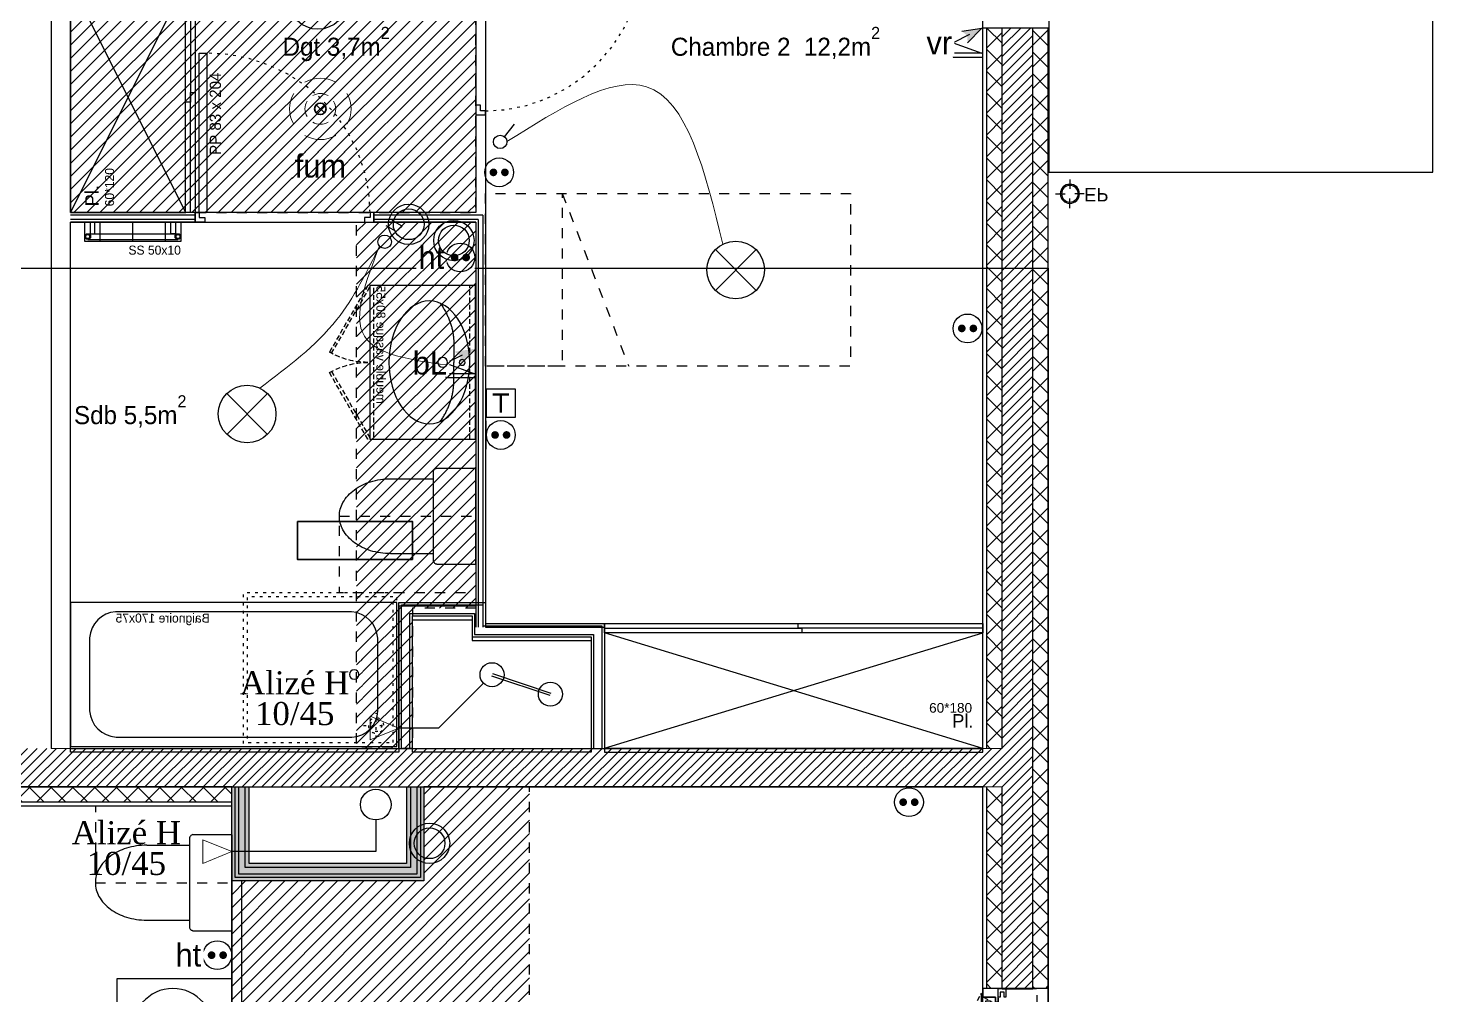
# Model space of a CAD drawing. Header units: centimetres. Extents: x 2811 to 13089, y 820 to 6224.
# Drawn here: x 11437 to 12169, y 3139 to 3642 of the extents above; entities that cross this region are included whole.
import ezdxf

# ---------------------------------------------------------------- set-up
doc = ezdxf.new("R2010")
doc.units = ezdxf.units.CM
for name, pattern in [('Style de ligne -11', [0.347222, 0.20828, -0.138942]), ('Style de ligne -13', [0.147638, 0.098425, -0.049213]), ('Style de ligne -14', [0.147638, 0.098425, -0.049213]), ('Style de ligne -17', [0.347222, 0.20828, -0.138942]), ('Style de ligne -18', [0.164042, 0.054681, -0.109361]), ('Style de ligne -19', [0.166667, 0.055556, -0.111111]), ('VW-01', [0.41656, 0.20828, -0.20828])]:
    doc.linetypes.add(name, pattern=pattern)
for name, color, linetype in [('B Aménagement intérieur', 252, 'Continuous'), ('B BATI-équipement-sanitaires', 252, 'Continuous'), ('B faience', 252, 'Style de ligne -11'), ('B Faux plafonds', 252, 'Continuous'), ('B Faux plafonds_Hatch', 252, 'Continuous'), ('B GÈnÈral_Hatch', 252, 'Continuous'), ('B Général', 252, 'Continuous'), ('C ANNOTATIONS-prestations', 252, 'Continuous'), ('C ANNOTATIONS-texte', 252, 'Continuous'), ('D SURFACES-shab', 252, 'Continuous'), ('F REMPLISSAGE-vert clair', 252, 'Continuous'), ('F REMPLISSAGE-vert foncé', 252, 'Continuous'), ('prlm-GT', 242, 'Continuous'), ('prlm-VMC', 93, 'Continuous')]:
    doc.layers.add(name, color=color, linetype=linetype)
for name, color, linetype, lineweight in [('prlm-CHAUFF-CONV', 1, 'Continuous', 25), ('prlm-CVC-CHAUFF', 40, 'Continuous', 25), ('prlm-ELEC-CFA', 1, 'Continuous', 25), ('prlm-ELEC-CFO', 1, 'Continuous', 25), ('prlm-ELEC-SSI', 6, 'Continuous', 30), ('RESERVATION', 5, 'Continuous', 30)]:
    doc.layers.add(name, color=color, linetype=linetype, lineweight=lineweight)
doc.layers.add('prlm-ZEROPLOT', color=254, linetype='Continuous', plot=False)
doc.styles.add('Arial', font='arial.ttf')
doc.styles.add('Eurostile', font='Eurosti.TTF')
doc.styles.add('Eurostile (bold)', font='Eurostib.TTF')
doc.styles.add('prlm-elec-cfo', font='comic.ttf', dxfattribs={"height": 12})
doc.styles.add('prlm-elec-ssi', font='comic.ttf', dxfattribs={"height": 12})
doc.styles.add('prlm-vmc', font='pala.ttf', dxfattribs={"height": 14})
doc.styles.get("Standard").update_dxf_attribs({"font": 'isocp.shx', "height": 15})
pattern_1 = [(45, (0, 0.2205), (-3.5277778, 3.3072917), [])]
pattern_2 = [(45, (0, 0), (-5.656854, 5.656854), []), (135, (0, 0), (5.656854, 5.656854), [])]
pattern_3 = [(45, (0, 0), (2.4253472, -2.6458333), [])]

# ---------------------------------------------------------------- blocks, each defined once
blk = doc.blocks.new('double vasque')
at = {"layer": 'B Général', "flags": 128}
blk.add_lwpolyline([(-50, 30), (70, 30), (70, -30), (-50, -30)], close=True, dxfattribs=at)
at = {"layer": 'B Général'}
for centre, major_axis, ratio in [((-20, 0.9), (25, 0), 0.9), ((40, 0.9), (25, 0), 0.9), ((-20, -7.52), (2.5, 0), 1), ((40, -7.52), (2.5, 0), 1)]:
    blk.add_ellipse(centre, major_axis=major_axis, ratio=ratio, dxfattribs=at)
at = {"layer": 'C ANNOTATIONS-prestations', "insert": (60, -30), "char_height": 4.706, "width": 104, "attachment_point": 9, "line_spacing_factor": 0.894142, "style": 'Eurostile'}
blk.add_mtext('meuble double vasque 120x60', dxfattribs=at)
blk = doc.blocks.new('200_wc-2')
at = {"layer": 'B Général', "linetype": 'Continuous'}
for p, q in [((-25, -20.1), (-25, 0)), ((-24.9, 0.1), (24.9, 0.1)), ((25, -20.1), (25, 0)), ((-19.5, -44.2), (-19.5, -21.9)), ((19.5, -44.2), (19.5, -21.9))]:
    blk.add_line(p, q, dxfattribs=at)
at = {"layer": 'B Général', "linetype": 'Continuous', "flags": 128}
blk.add_lwpolyline([(-25, -20.1), (-24.9, -20.6), (-24.75, -20.9), (-24.55, -21.2), (-24.3, -21.45), (-23.9, -21.7), (-23.4, -21.85), (-23.15, -21.9), (23.25, -21.9), (23.55, -21.85), (23.9, -21.7), (24.2, -21.5), (24.45, -21.3), (24.65, -21.05), (24.8, -20.75), (24.9, -20.5), (24.95, -20.3), (25, -20.1)], dxfattribs=at)
for points in [[(-19.5, -44.2), (-19.5, -44.2, 0.036537), (-19.11, -49.53, 0.035337), (-17.94, -54.75), (-17.94, -54.75, 0.041299), (-16.22, -59.09), (-16.22, -59.09), (-16.22, -59.1, 0.041783), (-13.79, -63.08, 0.053503), (-10.77, -66.4), (-10.77, -66.4, 0.054816), (-7.12, -69.02), (-7.12, -69.02, 0.063755), (-3.68, -70.42), (-3.68, -70.42, 0.064897), (0, -70.9)], [(0, -70.9, 0.064897), (3.68, -70.42), (3.68, -70.42, 0.063726), (7.12, -69.02), (7.12, -69.02, 0.054816), (10.77, -66.4), (10.77, -66.4, 0.053503), (13.79, -63.08, 0.041783), (16.22, -59.1), (16.22, -59.09), (16.22, -59.09, 0.041299), (17.94, -54.75), (17.94, -54.75, 0.035337), (19.11, -49.53, 0.036556), (19.5, -44.2)]]:
    blk.add_lwpolyline(points, format="xyb", dxfattribs=at)
at = {"layer": 'B Général', "linetype": 'Continuous'}
for centre, start, end in [((-24.9, 0), 90, 180), ((24.9, 0), 0, 90)]:
    blk.add_arc(centre, 0.1, start, end, dxfattribs=at)
blk = doc.blocks.new('WC-plan')
at = {"layer": 'B Général', "linetype": 'VW-01', "ltscale": 25.4, "flags": 128}
blk.add_lwpolyline([(-32.5, -4), (-32.5, -75), (-72.5, -75), (-72.5, -4)], close=True, dxfattribs=at)
at = {"layer": 'B Général', "xscale": -1, "rotation": 180}
blk.add_blockref('200_wc-2', (-32.6, -74.9), dxfattribs=at)
blk = doc.blocks.new('Groupe-10-1')
at = {"layer": 'B Faux plafonds_Hatch', "linetype": 'Continuous'}
h = blk.add_hatch(dxfattribs=at)
h.set_pattern_fill('F_P__SOFFITE', color=256, style=0, pattern_type=2)
h.set_pattern_definition(pattern_1)
h.paths.add_polyline_path([(11643.44, 2728.49), (11643.44, 3005.58), (11698.44, 3005.58), (11698.44, 3247.39), (11643.45, 3247.39), (11643.45, 3198.39), (11543.45, 3198.39), (11543.45, 2728.49)])
at = {"layer": 'B Faux plafonds', "linetype": 'VW-01', "ltscale": 25.4, "flags": 128}
blk.add_lwpolyline([(11643.44, 2728.49), (11643.44, 3005.58), (11698.44, 3005.58), (11698.44, 3247.39), (11643.45, 3247.39), (11643.45, 3198.39), (11543.45, 3198.39), (11543.45, 2728.49)], close=True, dxfattribs=at)
at = {"layer": 'B Général', "linetype": 'Continuous'}
for p, q in [((11543.45, 3198.39), (11543.45, 2940.53)), ((11543.45, 3198.39), (11543.45, 2940.53)), ((11548.45, 3198.39), (11548.45, 2940.53)), ((11548.45, 3198.39), (11548.45, 2940.53))]:
    blk.add_line(p, q, dxfattribs=at)
at = {"layer": 'D SURFACES-shab', "flags": 128}
for points in [[(11934.45, 2940.53), (11934.45, 3247.39), (11643.45, 3247.39), (11643.45, 3198.39), (11548.45, 3198.39), (11548.45, 2940.53), (11643.44, 2940.53), (11643.44, 3005.58), (11698.44, 3005.58), (11698.44, 2940.53)], [(11543.45, 2940.53), (11543.45, 3237.39), (11301.04, 3237.39), (11301.04, 2971.39), (11449.44, 2971.39), (11449.44, 2940.53)]]:
    blk.add_lwpolyline(points, close=True, dxfattribs=at)
at = {"layer": 'B Général', "xscale": -1, "rotation": 90}
for name, p in [('WC-plan', (11468.45, 3164.89)), ('double vasque', (11513.67, 3097.39))]:
    blk.add_blockref(name, p, dxfattribs=at)
blk = doc.blocks.new('Groupe-19-1')
at = {"layer": 'B Général', "linetype": 'Continuous'}
for p, q in [((11737.45, 3267.49), (11934.45, 3327.49)), ((11934.45, 3267.39), (11737.45, 3327.49))]:
    blk.add_line(p, q, dxfattribs=at)
at = {"layer": 'B Général', "linetype": 'Continuous', "flags": 128}
for points in [[(11737.45, 3327.49), (11737.45, 3332.49), (11934.45, 3332.49), (11934.45, 3327.49)], [(11737.45, 3327.49), (11737.45, 3329.99), (11840.19, 3329.99), (11840.19, 3327.49)], [(11838.19, 3329.99), (11838.19, 3332.49), (11934.45, 3332.49), (11934.45, 3329.99)]]:
    blk.add_lwpolyline(points, close=True, dxfattribs=at)
blk.add_lwpolyline([(11737.45, 3327.49), (11737.45, 3267.49), (11934.45, 3267.49), (11934.45, 3327.49)], dxfattribs=at)
at = {"layer": 'B Général', "insert": (11918.49, 3285.25), "char_height": 7.059, "attachment_point": 1, "line_spacing_factor": 0.894142, "style": 'Eurostile'}
blk.add_mtext('Pl.', dxfattribs=at)
at = {"layer": 'C ANNOTATIONS-prestations', "insert": (11906.43, 3288.47), "char_height": 5.051, "attachment_point": 4, "line_spacing_factor": 0.959385, "style": 'Arial'}
blk.add_mtext('60*180', dxfattribs=at)
blk = doc.blocks.new('Groupe-4-1')
at = {"layer": 'B Général', "linetype": 'Continuous'}
for centre, major_axis, ratio in [((0, -24.07), (32, 0), 0.65625), ((0, -6.97), (1.5, 0), 1), ((0, -17.15), (2.5, 0), 1)]:
    blk.add_ellipse(centre, major_axis=major_axis, ratio=ratio, dxfattribs=at)
for points in [[(-30.82, -18.37), (-20.7, -11.37), (-9.74, -11.32), (-4.71, -11.3), (0, -11.3)], [(30.82, -18.37), (20.7, -11.37), (9.74, -11.32), (4.71, -11.3), (0, -11.3)]]:
    blk.add_open_spline(points, degree=2, knots=[0, 0, 0, 1, 1, 2, 2, 2], dxfattribs=at)
blk.add_open_spline([(-30.45, -17.59), (-30.5, -17.61), (-30.55, -17.64)], degree=2, dxfattribs=at)
blk = doc.blocks.new('meuble vasque 80x60')
at = {"layer": 'B BATI-équipement-sanitaires', "linetype": 'Style de ligne -13', "ltscale": 25.4, "flags": 128}
for points in [[(-40, -3.07), (40, -3.07), (40, -53.07), (-40, -53.07)], [(-40, -56.07), (-5.36, -76.07), (-4.71, -74.94), (-39.35, -54.94)], [(40, -56.07), (5.36, -76.07), (4.71, -74.94), (39.35, -54.94)]]:
    blk.add_lwpolyline(points, close=True, dxfattribs=at)
at = {"layer": 'B BATI-équipement-sanitaires', "linetype": 'Style de ligne -13', "ltscale": 25.4}
for centre, start, end in [((-40, -56.07), 330, 0), ((40, -56.07), 180, 210)]:
    blk.add_arc(centre, 40, start, end, dxfattribs=at)
at = {"layer": 'B Général', "flags": 128}
blk.add_lwpolyline([(-40, 0), (40, 0), (40, -55), (-40, -55)], close=True, dxfattribs=at)
at = {"layer": 'B Général'}
blk.add_blockref('Groupe-4-1', (0, 0), dxfattribs=at)
at = {"layer": 'C ANNOTATIONS-prestations', "insert": (40, -53.07), "char_height": 4.706, "width": 80, "attachment_point": 9, "line_spacing_factor": 0.894142, "style": 'Eurostile'}
blk.add_mtext('meuble vasque 80x55', dxfattribs=at)
blk = doc.blocks.new('PP 80')
at = {"layer": 'B Général', "flags": 128}
blk.add_lwpolyline([(-43, 2.5), (-43, 85.5), (-39, 85.5), (-39, 2.5)], close=True, dxfattribs=at)
at = {"layer": 'B Général', "linetype": 'Style de ligne -18', "ltscale": 25.4, "flags": 128}
blk.add_lwpolyline([(46, 2.5), (45.27, 13.33), (43.1, 23.98), (39.53, 34.26), (34.61, 44), (28.44, 53.03), (21.1, 61.19), (12.74, 68.35), (3.5, 74.38), (-6.47, 79.18), (-17, 82.67), (-27.91, 84.79), (-39, 85.5)], dxfattribs=at)
at = {"layer": 'B Général', "linetype": 'Continuous', "flags": 128}
for points in [[(-45, 2.5), (-43, 2.5), (-43, 0), (-40, 0), (-40, -2.5), (-45, -2.5)], [(48, 2.5), (46, 2.5), (46, 0), (43, 0), (43, -2.5), (48, -2.5), (48, -2.5), (48, -2.5), (48, 1.79), (48, 1.79)]]:
    blk.add_lwpolyline(points, close=True, dxfattribs=at)
at = {"layer": 'C ANNOTATIONS-prestations', "insert": (-37.5, 32.5), "char_height": 5.8825, "attachment_point": 1, "rotation": 90, "line_spacing_factor": 0.894142, "style": 'Eurostile'}
blk.add_mtext('PP 83 x 204', dxfattribs=at)
blk = doc.blocks.new('Lit 90.190')
at = {"layer": 'B Général', "linetype": 'VW-01', "ltscale": 25.4}
blk.add_line((45, 54.99), (-45, 20.35), dxfattribs=at)
at = {"layer": 'B Général', "linetype": 'VW-01', "ltscale": 25.4, "flags": 128}
for points in [[(-45, 95), (45, 95), (45, -95), (-45, -95)], [(-45, 95), (45, 95), (45, 54.99), (-45, 54.99)]]:
    blk.add_lwpolyline(points, close=True, dxfattribs=at)
blk = doc.blocks.new('Groupe-3-1')
at = {"layer": 'B Général', "linetype": 'Style de ligne -19', "ltscale": 25.4}
for p, q in [((-22.61, -29.11), (-35.61, -29.11)), ((-29.11, -35.61), (-29.11, -22.61))]:
    blk.add_line(p, q, dxfattribs=at)
at = {"layer": 'B Général', "linetype": 'Style de ligne -19', "ltscale": 25.4, "flags": 128}
for points in [[(-40, -40), (-40, 40), (40, 40), (40, -40)], [(-38, -38), (-38, 38), (38, 38), (38, -38)]]:
    blk.add_lwpolyline(points, close=True, dxfattribs=at)
at = {"layer": 'B Général', "linetype": 'Style de ligne -19', "ltscale": 25.4}
for radius in [4, 3]:
    blk.add_circle((-29.11, -29.11), radius, dxfattribs=at)
blk = doc.blocks.new('Douche pointillée')
at = {"layer": 'B Général'}
blk.add_blockref('Groupe-3-1', (0, 0), dxfattribs=at)
blk = doc.blocks.new('Baignoire 75_170')
at = {"layer": 'B faience', "lineweight": 18, "flags": 128}
blk.add_lwpolyline([(-85, 38.5), (-85, -37.5), (86, -37.5)], dxfattribs=at)
at = {"layer": 'B Général', "linetype": 'Continuous', "flags": 128}
blk.add_lwpolyline([(-84, -36.5), (-84, 38.5), (86, 38.5), (86, -36.5)], close=True, dxfattribs=at)
blk.add_lwpolyline([(-74, -17.85), (-74, 19.85, -0.379059), (-60.25, 33.6), (62.5, 33.6, -0.377778), (76, 20.1), (76, -17.85, -0.374545), (62.25, -31.6), (-60.5, -31.6, -0.392593), (-74, -18.1)], format="xyb", close=True, dxfattribs=at)
at = {"layer": 'B Général', "linetype": 'Continuous'}
blk.add_circle((-61.7, 1), 2.5, dxfattribs=at)
at = {"layer": 'B Général'}
blk.add_blockref('Douche pointillée', (-44, 3.5), dxfattribs=at)
at = {"layer": 'C ANNOTATIONS-prestations', "insert": (62.5, 26.61), "char_height": 4.706, "width": 80, "attachment_point": 9, "line_spacing_factor": 0.894142, "style": 'Eurostile'}
blk.add_mtext('Baignoire 170x75', dxfattribs=at)
blk = doc.blocks.new('Sèche-serviette')
at = {"layer": 'B GÈnÈral_Hatch', "linetype": 'Continuous'}
h = blk.add_hatch(dxfattribs=at)
h.set_pattern_fill('H_BARDAGE V 150', color=256, style=0, pattern_type=2)
h.set_pattern_definition([(90, (0, 3.493), (17, 0), [])])
h.paths.add_polyline_path([(-25, 8.4925), (25, 8.4925), (25, -1.5075), (-25, -1.5075)])
at = {"layer": 'B Général', "linetype": 'Continuous', "flags": 128}
blk.add_lwpolyline([(-25, 8.4925), (25, 8.4925), (25, -1.5075), (-25, -1.5075)], close=True, dxfattribs=at)
at = {"layer": 'C ANNOTATIONS-prestations', "insert": (25, -8.4925), "char_height": 4.706, "width": 50, "attachment_point": 9, "line_spacing_factor": 0.894142, "style": 'Eurostile'}
blk.add_mtext('SS 50x10', dxfattribs=at)
blk = doc.blocks.new('Placard 60.120')
at = {"layer": 'B Général', "linetype": 'Continuous'}
for p, q in [((60, 29.81), (-60, -30.19)), ((-60, 29.81), (60, -30.19))]:
    blk.add_line(p, q, dxfattribs=at)
at = {"layer": 'B Général', "linetype": 'Continuous', "flags": 128}
blk.add_lwpolyline([(60, -30.19), (60, 29.81), (-60, 29.81), (-60, -30.19)], dxfattribs=at)
for points in [[(60, -30.19), (60, -35.19), (-60, -35.19), (-60, -30.19)], [(2.5, -32.69), (2.5, -35.19), (-60, -35.19), (-60, -32.69)], [(60, -30.19), (60, -32.69), (-2.5, -32.69), (-2.5, -30.19)]]:
    blk.add_lwpolyline(points, close=True, dxfattribs=at)
at = {"layer": 'B Général', "insert": (-56.76, 22.1), "char_height": 7.059, "attachment_point": 1, "line_spacing_factor": 0.894142, "style": 'Eurostile'}
blk.add_mtext('Pl.', dxfattribs=at)
at = {"layer": 'C ANNOTATIONS-prestations', "insert": (-56.76, 9.4), "char_height": 4.706, "attachment_point": 4, "line_spacing_factor": 0.894142, "style": 'Eurostile'}
blk.add_mtext('60*120', dxfattribs=at)
blk = doc.blocks.new('Groupe-21-1')
at = {"layer": 'B Faux plafonds_Hatch', "linetype": 'Continuous'}
h = blk.add_hatch(dxfattribs=at)
h.set_pattern_fill('F_P__SOFFITE', color=256, style=0, pattern_type=2)
h.set_pattern_definition(pattern_1)
h.paths.add_polyline_path([(11459.45, 3671.39), (11459.45, 3546.39), (11670.45, 3546.39), (11670.45, 3757.43), (11544.45, 3757.43), (11544.45, 3671.39)])
h = blk.add_hatch(dxfattribs=at)
h.set_pattern_fill('F_P__SOFFITE', color=256, style=0, pattern_type=2)
h.set_pattern_definition(pattern_1)
h.paths.add_polyline_path([(11670.45, 3541.39), (11670.45, 3340.44), (11637.45, 3340.42), (11637.45, 3267.38), (11608.45, 3267.4), (11608.45, 3541.39)])
at = {"layer": 'B Faux plafonds', "linetype": 'VW-01', "ltscale": 25.4, "flags": 128}
for points in [[(11459.45, 3671.39), (11459.45, 3546.39), (11670.45, 3546.39), (11670.45, 3757.43), (11544.45, 3757.43), (11544.45, 3671.39)], [(11670.45, 3541.39), (11670.45, 3340.44), (11637.45, 3340.42), (11637.45, 3267.38), (11608.45, 3267.4), (11608.45, 3541.39)]]:
    blk.add_lwpolyline(points, close=True, dxfattribs=at)
at = {"layer": 'B Général', "linetype": 'Continuous'}
for p, q in [((11670.45, 3597.3), (11670.45, 3546.39)), ((11670.45, 3597.3), (11670.45, 3546.39)), ((11670.45, 3597.3), (11675.45, 3597.3)), ((11675.45, 3597.3), (11675.45, 3546.39)), ((11675.45, 3597.3), (11675.45, 3546.39)), ((11524.45, 3546.39), (11459.45, 3546.39)), ((11524.45, 3541.39), (11459.45, 3541.39)), ((11524.45, 3546.39), (11524.45, 3541.39)), ((11617.45, 3546.39), (11617.45, 3541.39)), ((11670.45, 3546.39), (11617.45, 3546.39)), ((11670.45, 3541.39), (11617.45, 3541.39)), ((11670.45, 3541.39), (11670.45, 3427.3)), ((11675.45, 3546.39), (11675.45, 3330.49)), ((11670.45, 3422.3), (11670.45, 3330.49)), ((11630.45, 3267.39), (11630.45, 3343.39)), ((11630.45, 3343.39), (11675.5, 3343.39)), ((11675.5, 3343.39), (11675.5, 3332.49)), ((11637.45, 3267.39), (11637.45, 3336.39)), ((11637.45, 3336.39), (11668.5, 3336.39)), ((11668.5, 3336.39), (11668.5, 3325.49)), ((11675.5, 3332.49), (11737.45, 3332.49)), ((11737.45, 3332.49), (11737.45, 3267.39)), ((11668.5, 3325.49), (11730.45, 3325.49)), ((11730.45, 3325.49), (11730.45, 3267.39))]:
    blk.add_line(p, q, dxfattribs=at)
at = {"layer": 'D SURFACES-shab', "flags": 128}
for points in [[(11670.45, 3546.39), (11459.45, 3546.39), (11459.45, 3666.39), (11544.45, 3666.39), (11544.45, 3757.43), (11670.45, 3757.43)], [(11675.45, 3330.5), (11737.45, 3330.49), (11737.45, 3265.38), (11934.45, 3265.39), (11934.45, 3757.43), (11750.45, 3757.43), (11750.45, 3742.43), (11675.45, 3742.43)], [(11670.45, 3341.4), (11630.45, 3341.38), (11630.45, 3265.44), (11459.45, 3265.45), (11459.45, 3541.39), (11670.45, 3541.39)]]:
    blk.add_lwpolyline(points, close=True, dxfattribs=at)
at = {"layer": 'F REMPLISSAGE-vert clair'}
for p, q in [((11524.45, 3545.09), (11459.45, 3545.09)), ((11524.45, 3542.69), (11459.45, 3542.69)), ((11674.15, 3545.09), (11617.45, 3545.09)), ((11671.75, 3542.69), (11617.45, 3542.69)), ((11671.75, 3542.69), (11671.75, 3330.49)), ((11674.15, 3545.09), (11674.15, 3330.49)), ((11631.75, 3267.39), (11631.75, 3342.09)), ((11631.75, 3342.09), (11674.2, 3342.09)), ((11674.2, 3342.09), (11674.2, 3331.19)), ((11636.15, 3267.39), (11636.15, 3337.69)), ((11636.15, 3337.69), (11669.8, 3337.69)), ((11669.8, 3337.69), (11669.8, 3326.79)), ((11674.2, 3331.19), (11736.15, 3331.19)), ((11736.15, 3331.19), (11736.15, 3267.39)), ((11669.8, 3326.79), (11731.75, 3326.79)), ((11731.75, 3326.79), (11731.75, 3267.39))]:
    blk.add_line(p, q, dxfattribs=at)
at = {"layer": 'F REMPLISSAGE-vert foncé', "linetype": 'Continuous'}
for p, q in [((11524.45, 3546.39), (11459.45, 3546.39)), ((11524.45, 3541.39), (11459.45, 3541.39)), ((11670.45, 3546.39), (11617.45, 3546.39)), ((11670.45, 3541.39), (11617.45, 3541.39)), ((11670.45, 3541.39), (11670.45, 3330.49)), ((11675.45, 3546.39), (11675.45, 3330.49)), ((11630.45, 3267.39), (11630.45, 3343.39)), ((11630.45, 3343.39), (11675.5, 3343.39)), ((11675.5, 3343.39), (11675.5, 3332.49)), ((11637.45, 3267.39), (11637.45, 3336.39)), ((11637.45, 3336.39), (11668.5, 3336.39)), ((11668.5, 3336.39), (11668.5, 3325.49)), ((11675.5, 3332.49), (11737.45, 3332.49)), ((11737.45, 3332.49), (11737.45, 3267.39)), ((11668.5, 3325.49), (11730.45, 3325.49)), ((11730.45, 3325.49), (11730.45, 3267.39))]:
    blk.add_line(p, q, dxfattribs=at)
at = {"layer": 'F REMPLISSAGE-vert foncé'}
for p, q in [((11524.45, 3545.09), (11459.45, 3545.09)), ((11524.45, 3542.69), (11459.45, 3542.69)), ((11674.15, 3545.09), (11617.45, 3545.09)), ((11671.75, 3542.69), (11617.45, 3542.69)), ((11671.75, 3542.69), (11671.75, 3330.49)), ((11674.15, 3545.09), (11674.15, 3330.49)), ((11631.75, 3267.39), (11631.75, 3342.09)), ((11631.75, 3342.09), (11674.2, 3342.09)), ((11674.2, 3342.09), (11674.2, 3331.19)), ((11636.15, 3267.39), (11636.15, 3337.69)), ((11636.15, 3337.69), (11669.8, 3337.69)), ((11669.8, 3337.69), (11669.8, 3326.79)), ((11674.2, 3331.19), (11736.15, 3331.19)), ((11736.15, 3331.19), (11736.15, 3267.39)), ((11669.8, 3326.79), (11731.75, 3326.79)), ((11731.75, 3326.79), (11731.75, 3267.39))]:
    blk.add_line(p, q, dxfattribs=at)
at = {"layer": 'B Aménagement intérieur'}
blk.add_blockref('Sèche-serviette', (11491.95, 3532.9), dxfattribs=at)
at = {"layer": 'B Général'}
for name, p, rotation in [('PP 80', (11672.95, 3645.3), 270), ('Placard 60.120', (11489.25, 3606.39), 90), ('Lit 90.190', (11770.45, 3511.39), 90), ('WC-plan', (11595.45, 3420.89), 90)]:
    blk.add_blockref(name, p, dxfattribs=dict(at, rotation=rotation))
for name, p in [('PP 80', (11569.45, 3543.89)), ('Groupe-19-1', (0, 0))]:
    blk.add_blockref(name, p, dxfattribs=at)
at = {"layer": 'B Général', "xscale": -1, "rotation": 270}
blk.add_blockref('meuble vasque 80x60', (11670.35, 3468.39), dxfattribs=at)
at = {"layer": 'B Général', "xscale": -1}
blk.add_blockref('Baignoire 75_170', (11545.45, 3304.89), dxfattribs=at)
at = {"layer": 'C ANNOTATIONS-texte', "insert": (11569.9, 3643.07), "char_height": 9.412, "attachment_point": 1, "line_spacing_factor": 0.894142, "style": 'Eurostile'}
blk.add_mtext('Dgt 3,7m{\\H0.6667x;\\S2^ ;}', dxfattribs=at)
at = {"layer": 'C ANNOTATIONS-texte', "char_height": 9.412, "attachment_point": 1, "line_spacing_factor": 0.894142, "style": 'Eurostile'}
for s, insert, width in [('Chambre 2  12,2m{\\H0.6667x;\\S2^ ;}', (11772, 3643.07), 148.2181), ('Sdb 5,5m{\\H0.6667x;\\S2^ ;}', (11461.31, 3451.28), 91.2749)]:
    blk.add_mtext(s, dxfattribs=dict(at, insert=insert, width=width))
blk = doc.blocks.new('F 100x220 (all. vitrée fixe) + VR')
at = {"layer": 'B Général'}
blk.add_line((45, 9), (-45, 9), dxfattribs=at)
at = {"layer": 'B Général', "linetype": 'Continuous', "lineweight": 35}
for p, q in [((-50, 7), (-50, -9)), ((50, 7), (50, -9))]:
    blk.add_line(p, q, dxfattribs=at)
at = {"layer": 'B Général', "linetype": 'Style de ligne -14', "ltscale": 25.4, "flags": 128}
blk.add_lwpolyline([(-35.69, 65.82), (-36.19, 64.95), (-35.32, 64.45), (-38.57, 58.82), (42.63, 11.94), (45.88, 17.57), (46.75, 17.07), (47.25, 17.93)], close=True, dxfattribs=at)
at = {"layer": 'B Général', "flags": 128}
for points in [[(-43, 10.5), (-43, 9), (-50, 9), (-50, 17), (-45.5, 17), (-45.5, 10.5)], [(-43.5, 15.5), (43.5, 15.5), (43.5, 13), (-43.5, 13)], [(-41, 18), (41, 18), (41, 15.5), (-41, 15.5)], [(43, 10.5), (43, 9), (50, 9), (50, 17), (45.5, 17), (45.5, 10.5)], [(-50, 9), (-50, 5), (-45.5, 5), (-45.5, 6), (-48, 6), (-48, 8), (-45.5, 8), (-45.5, 9)], [(-41, 13), (41, 13), (41, 10.5), (-41, 10.5)], [(50, 9), (50, 5), (45.5, 5), (45.5, 6), (48, 6), (48, 8), (45.5, 8), (45.5, 9)]]:
    blk.add_lwpolyline(points, close=True, dxfattribs=at)
at = {"layer": 'B Général', "linetype": 'Continuous', "flags": 128}
for points in [[(-39, 15.5), (-41.5, 15.5), (-41.5, 13), (-39, 13), (-39, 10.5), (-45.5, 10.5), (-45.5, 17), (-46.5, 17), (-46.5, 18), (-39, 18)], [(39, 15.5), (41.5, 15.5), (41.5, 13), (39, 13), (39, 10.5), (45.5, 10.5), (45.5, 17), (46.5, 17), (46.5, 18), (39, 18)]]:
    blk.add_lwpolyline(points, close=True, dxfattribs=at)
at = {"layer": 'B Général', "linetype": 'Style de ligne -17', "ltscale": 25.4, "flags": 128}
blk.add_lwpolyline([(-50, 9), (50, 9), (50, -11), (-50, -11)], close=True, dxfattribs=at)
at = {"layer": 'B Général', "flags": 128}
blk.add_lwpolyline([(-50, -9), (-50, -17), (50, -17), (50, -9)], dxfattribs=at)
at = {"layer": 'B Général'}
blk.add_circle((47, 17.5), 0.5, dxfattribs=at)
at = {"layer": 'B Général', "linetype": 'Style de ligne -18', "ltscale": 25.4}
blk.add_arc((49, 17.5), 97.5, 150.29382, 179.70618, dxfattribs=at)
at = {"layer": 'B Général', "insert": (-23.11, 7.7), "char_height": 7.059, "attachment_point": 1, "line_spacing_factor": 0.894142, "style": 'Eurostile'}
blk.add_mtext('F.A.V + VR', dxfattribs=at)
at = {"layer": 'C ANNOTATIONS-prestations', "insert": (-41.15, -5.19), "char_height": 9.41, "attachment_point": 1, "rotation": 360, "line_spacing_factor": 0.894142, "style": 'Eurostile (bold)'}
blk.add_mtext('7', dxfattribs=at)
at = {"layer": 'C ANNOTATIONS-prestations', "insert": (0, -6.3), "char_height": 7.059, "width": 100, "attachment_point": 2, "rotation": 360, "line_spacing_factor": 0.894142, "style": 'Eurostile'}
blk.add_mtext('100x220', dxfattribs=at)
blk = doc.blocks.new('EP')
at = {"layer": 'B Général', "linetype": 'Continuous'}
for p, q in [((0, 7.5), (0, 2.5)), ((-7.5, 0), (-2.5, 0)), ((7.5, 0), (2.5, 0)), ((0, -7.5), (0, -2.5))]:
    blk.add_line(p, q, dxfattribs=at)
at = {"layer": 'B Général', "linetype": 'Continuous', "flags": 128}
for points in [[(-5, 0, -1), (5, 0, -1)], [(-4.33, 0, -1), (4.33, 0, -1)]]:
    blk.add_lwpolyline(points, format="xyb", close=True, dxfattribs=at)
at = {"layer": 'C ANNOTATIONS-prestations', "insert": (7.5, 3.99), "char_height": 7.059, "attachment_point": 1, "line_spacing_factor": 0.894142, "style": 'Eurostile'}
blk.add_mtext('EP', dxfattribs=at)
blk = doc.blocks.new('xi.tsl-050-050')
at = {"layer": 'prlm-CHAUFF-CONV', "linetype": 'ByBlock', "lineweight": -2}
h = blk.add_hatch(color=0, dxfattribs=at)
edge = h.paths.add_edge_path()
edge.add_arc((-23.5, 7.5), 1.5, 0, 360)
edge = h.paths.add_edge_path(flags=17)
edge.add_arc((-23.5, 7.5), 1, 0, 360)
edge = h.paths.add_edge_path()
edge.add_arc((23.5, 7.5), 1.5, 0, 360)
edge = h.paths.add_edge_path(flags=17)
edge.add_arc((23.5, 7.5), 1, 0, 360)
at = {"layer": 'prlm-CHAUFF-CONV', "color": 0, "linetype": 'ByBlock', "lineweight": -2, "flags": 128}
for points in [[(23.5, 9), (-23.5, 9)], [(23.5, 6), (-23.5, 6)]]:
    blk.add_lwpolyline(points, dxfattribs=at)
at = {"layer": 'prlm-CHAUFF-CONV', "color": 0, "linetype": 'ByBlock', "lineweight": -2}
for points in [[(-19.73, 0), (-22.27, 0), (-22.27, 6), (-19.73, 6)], [(19.73, 0), (22.27, 0), (22.27, 6), (19.73, 6)]]:
    blk.add_lwpolyline(points, close=True, dxfattribs=at)
for centre, radius in [((-23.5, 7.5), 1.5), ((-23.5, 7.5), 1), ((23.5, 7.5), 1.5), ((23.5, 7.5), 1)]:
    blk.add_circle(centre, radius, dxfattribs=at)
at = {"layer": 'prlm-ZEROPLOT', "linetype": 'ByBlock', "lineweight": -2, "flags": 128}
blk.add_lwpolyline([(-21, 0), (21, 0)], dxfattribs=at)
blk = doc.blocks.new('xi.be')
at = {"layer": 'prlm-VMC', "color": 0, "linetype": 'ByBlock', "lineweight": 5, "flags": 128}
blk.add_lwpolyline([(-6.17, -15), (6.17, -15), (0, 0)], close=True, dxfattribs=at)
at = {"layer": 'prlm-VMC', "color": 0, "linetype": 'ByBlock', "lineweight": 5}
blk.add_solid([(0, -1), (5.17, -14), (-5.17, -14), (0, -1)], dxfattribs=at)
blk = doc.blocks.new('xi.PTCE')
at = {"layer": 'prlm-ELEC-CFO', "color": 0}
for points in [[(-10.61, 10.61), (10.61, -10.61)], [(10.61, 10.61), (-10.61, -10.61)]]:
    blk.add_lwpolyline(points, dxfattribs=at)
at = {"layer": 'prlm-ELEC-CFO', "color": 0, "linetype": 'ByBlock'}
blk.add_circle((0, 0), 15, dxfattribs=at)
blk = doc.blocks.new('xi.SA')
at = {"layer": 'prlm-ELEC-CFO', "color": 0}
blk.add_lwpolyline([(0.2, -1.28), (5.5, 5.28)], dxfattribs=at)
blk.add_circle((-2, -4), 3.5, dxfattribs=at)
blk = doc.blocks.new('xi.PC')
at = {"color": 0, "lineweight": 5}
blk.add_wipeout([(-7.5, -7.5), (7.5, -7.5), (7.5, 7.5), (-7.5, 7.5)], dxfattribs=at).dxf.layer = 'prlm-ELEC-CFO'
at = {"layer": 'prlm-ELEC-CFO', "color": 0, "linetype": 'ByBlock', "lineweight": 5, "const_width": 2}
for points in [[(-4, 0, 1), (-2, 0, 1)], [(2, 0, 1), (4, 0, 1)]]:
    blk.add_lwpolyline(points, format="xyb", close=True, dxfattribs=at)
at = {"layer": 'prlm-ELEC-CFO', "color": 0, "linetype": 'ByBlock', "lineweight": -2}
blk.add_circle((0, 0), 7.5, dxfattribs=at)
blk = doc.blocks.new('xi.TEL')
at = {"layer": 'prlm-ELEC-CFA', "color": 0, "linetype": 'ByBlock', "lineweight": -2, "flags": 128}
blk.add_lwpolyline([(-7.5, 7.5), (7.5, 7.5), (7.5, -7.5), (-7.5, -7.5)], close=True, dxfattribs=at)
at = {"layer": 'prlm-ELEC-CFA', "color": 0, "linetype": 'ByBlock', "insert": (0, 0), "char_height": 10, "width": 11.36, "attachment_point": 5}
blk.add_mtext('{\\fVerdana|b0|i0|c0|p34;T}', dxfattribs=at)
blk = doc.blocks.new('xi.VR')
at = {"layer": 'prlm-ELEC-CFO', "lineweight": 5}
blk.add_hatch(color=0, dxfattribs=at).paths.add_polyline_path([(-3, 6), (-0.1, 3.7), (0, 0), (7.5, 7.5)])
at = {"layer": 'prlm-ELEC-CFO', "color": 0}
for points in [[(-3, 6), (7.5, 7.5), (0, 0)], [(0.95, 4.23), (-7.5, 0), (7.5, -5.5), (-7.5, -5.5), (-7.5, -7.5), (7.5, -7.5)]]:
    blk.add_lwpolyline(points, dxfattribs=at)
blk = doc.blocks.new('xi.BL')
at = {"color": 0, "lineweight": 5}
blk.add_wipeout([(-7.5, -7.5), (7.5, -7.5), (7.5, 7.5), (-7.5, 7.5)], dxfattribs=at).dxf.layer = 'prlm-ELEC-CFO'
at = {"layer": 'prlm-ELEC-CFO', "lineweight": 5}
blk.add_hatch(color=0, dxfattribs=at).paths.add_polyline_path([(-3, 6), (-0.1, 3.7), (0, 0), (7.5, 7.5)])
at = {"layer": 'prlm-ELEC-CFO', "color": 0}
blk.add_lwpolyline([(0.95, 4.23), (-7.5, 0), (7.5, -5.5), (-7.5, -5.5), (-7.5, -7.5), (7.5, -7.5)], dxfattribs=at)
blk = doc.blocks.new('xi.DA')
at = {"layer": 'prlm-ELEC-CFO', "color": 0}
for points in [[(4.05, 1.39), (-1.17, 4.34)], [(0.61, -1.67), (7.04, 4.05), (1.81, 7.01)]]:
    blk.add_lwpolyline(points, dxfattribs=at)
blk.add_circle((-2, -4), 3.5, dxfattribs=at)
blk = doc.blocks.new('xi.PCHT')
at = {"color": 0, "lineweight": 5}
blk.add_wipeout([(-7.5, -7.5), (7.5, -7.5), (7.5, 7.5), (-7.5, 7.5)], dxfattribs=at).dxf.layer = 'prlm-ELEC-CFO'
at = {"layer": 'prlm-ELEC-CFO', "color": 0, "linetype": 'ByBlock', "lineweight": 5, "const_width": 2}
for points in [[(-4, 0, 1), (-2, 0, 1)], [(2, 0, 1), (4, 0, 1)]]:
    blk.add_lwpolyline(points, format="xyb", close=True, dxfattribs=at)
at = {"layer": 'prlm-ELEC-CFO', "color": 0, "linetype": 'ByBlock', "lineweight": -2}
blk.add_circle((0, 0), 7.5, dxfattribs=at)
blk = doc.blocks.new('xi.FUM')
at = {"color": 0}
blk.add_wipeout([(-10.61, -10.61), (-15, 0), (-10.61, 10.61), (0, 15), (10.61, 10.61), (15, 0), (10.61, -10.61), (0, -15)], dxfattribs=at).dxf.layer = 'prlm-ELEC-SSI'
at = {"layer": 'prlm-ELEC-SSI', "color": 0}
for points in [[(-2.12, 2.12), (2.12, -2.12)], [(2.12, 2.12), (-2.12, -2.12)]]:
    blk.add_lwpolyline(points, dxfattribs=at)
blk.add_circle((0, 0), 3, dxfattribs=at)
at = {"layer": 'prlm-ELEC-SSI', "color": 0, "lineweight": 13}
for radius, start, end in [(16, 60, 120), (16, 150, 210), (8, 60, 120), (16, 330, 30), (8, 150, 210), (8, 330, 30), (8, 240, 300), (16, 240, 300)]:
    blk.add_arc((0, 0), radius, start, end, dxfattribs=at)

msp = doc.modelspace()

# ---------------------------------------------------------------- hatches: boundary and pattern name
at = {"layer": 'B GÈnÈral_Hatch', "linetype": 'Continuous'}
h = msp.add_hatch(dxfattribs=at)
h.set_pattern_fill('02_ISOLANT', color=256, style=0, pattern_type=2)
h.set_pattern_definition(pattern_2)
h.paths.add_polyline_path([(11936.445, 3642.434), (11936.445, 3267.389), (11944.445, 3267.389), (11944.445, 3642.434)])
h = msp.add_hatch(dxfattribs=at)
h.set_pattern_fill('50_BETON', color=256, style=0, pattern_type=2)
h.set_pattern_definition(pattern_3)
h.paths.add_polyline_path([(11944.445, 3142.434), (11960.445, 3142.434), (11960.445, 3642.434), (11944.445, 3642.434)])
h = msp.add_hatch(dxfattribs=at)
h.set_pattern_fill('02_ISOLANT', color=256, angle=90, style=0, pattern_type=2)
h.set_pattern_definition([(135, (0, 0), (-5.656854, -5.656854), []), (225, (0, 0), (-5.656854, 5.656854), [])])
h.paths.add_polyline_path([(11960.445, 3142.434), (11968.445, 3142.434), (11968.445, 3642.434), (11960.445, 3642.434)])
h = msp.add_hatch(dxfattribs=at)
h.set_pattern_fill('50_BETON', color=256, style=0, pattern_type=2)
h.set_pattern_definition(pattern_3)
h.paths.add_polyline_path([(11944.445, 3247.389), (11944.445, 3267.389), (10848.392, 3267.389), (10823.392, 3247.389)])
h = msp.add_hatch(dxfattribs=at)
h.set_pattern_fill('02_ISOLANT', color=256, style=0, pattern_type=2)
h.set_pattern_definition(pattern_2)
h.paths.add_polyline_path([(10844.388, 3247.389), (10852.388, 3239.389), (11543.445, 3239.389), (11543.445, 3247.389)])
h = msp.add_hatch(dxfattribs=at)
h.set_pattern_fill('02_ISOLANT', color=256, angle=180, style=0, pattern_type=2)
h.set_pattern_definition([(225, (0, 0), (5.656854, -5.656854), []), (315, (0, 0), (-5.656854, -5.656854), [])])
h.paths.add_polyline_path([(11944.445, 3142.434), (11944.445, 3247.389), (11936.445, 3247.389), (11936.445, 3142.434)])

# ---------------------------------------------------------------- linework, layer by layer
at = {"layer": 'B Général', "linetype": 'Continuous', "lineweight": 18}
for p, q in [((11449.445, 4065.389), (11449.445, 3267.389)), ((11944.445, 3267.389), (11944.445, 3642.434)), ((11960.445, 3142.434), (11960.445, 3642.434)), ((11449.445, 3267.389), (11934.445, 3267.389)), ((11934.445, 3267.389), (11944.445, 3267.389)), ((11301.042, 3247.389), (11934.445, 3247.389)), ((11944.445, 3247.389), (11934.445, 3247.389)), ((11944.445, 3142.434), (11944.445, 3247.389))]:
    msp.add_line(p, q, dxfattribs=at)
at = {"layer": 'B Général', "linetype": 'Continuous'}
for p, q in [((11449.445, 4065.389), (11449.445, 3267.389)), ((11934.445, 3267.389), (11934.445, 3642.434)), ((11968.445, 3642.434), (11934.445, 3642.434)), ((11934.445, 3267.389), (11934.445, 3642.434)), ((11936.445, 3267.389), (11936.445, 3642.434)), ((11936.445, 3267.389), (11936.445, 3642.434)), ((11944.445, 3267.389), (11944.445, 3642.434)), ((11960.445, 3142.434), (11960.445, 3642.434)), ((11968.445, 3142.434), (11968.445, 3642.434)), ((11968.445, 3142.434), (11968.445, 3642.434)), ((11459.445, 3267.389), (11934.445, 3267.389)), ((11543.445, 3247.389), (10854.388, 3247.389)), ((11543.445, 3247.389), (10854.388, 3247.389)), ((11301.042, 3247.389), (11934.445, 3247.389)), ((11543.445, 3198.389), (11543.445, 3247.389)), ((11552.445, 3207.389), (11552.445, 3247.389)), ((11634.445, 3247.389), (11634.445, 3207.389)), ((11643.445, 3247.389), (11643.445, 3198.389)), ((11934.445, 3142.434), (11934.445, 3247.389)), ((11934.445, 3142.434), (11934.445, 3247.389)), ((11936.445, 3142.434), (11936.445, 3247.389)), ((11936.445, 3142.434), (11936.445, 3247.389)), ((11944.445, 3142.434), (11944.445, 3247.389)), ((11543.445, 3239.389), (10852.388, 3239.389)), ((11543.445, 3237.389), (10854.388, 3237.389)), ((11543.445, 3237.389), (10854.388, 3237.389)), ((11634.445, 3207.389), (11552.445, 3207.389)), ((11643.445, 3198.389), (11543.445, 3198.389)), ((11968.445, 3142.434), (11934.445, 3142.434))]:
    msp.add_line(p, q, dxfattribs=at)
at = {"layer": 'B Général', "linetype": 'Continuous', "flags": 128}
msp.add_lwpolyline([(11636.445, 3247.389), (11636.445, 3205.389), (11550.445, 3205.389), (11550.445, 3247.389)], close=True, dxfattribs=at)
at = {"layer": 'F REMPLISSAGE-vert clair'}
for p, q in [((11545.245, 3200.189), (11545.245, 3247.389)), ((11545.245, 3200.189), (11545.245, 3247.389)), ((11547.045, 3201.989), (11547.045, 3247.389)), ((11547.045, 3201.989), (11547.045, 3247.389)), ((11547.045, 3201.989), (11547.045, 3247.389)), ((11547.045, 3201.989), (11547.045, 3247.389)), ((11639.845, 3247.389), (11639.845, 3201.989)), ((11639.845, 3247.389), (11639.845, 3201.989)), ((11639.845, 3247.389), (11639.845, 3201.989)), ((11639.845, 3247.389), (11639.845, 3201.989)), ((11641.645, 3247.389), (11641.645, 3200.189)), ((11641.645, 3247.389), (11641.645, 3200.189)), ((11641.645, 3200.189), (11545.245, 3200.189)), ((11641.645, 3200.189), (11545.245, 3200.189)), ((11639.845, 3201.989), (11547.045, 3201.989)), ((11639.845, 3201.989), (11547.045, 3201.989)), ((11639.845, 3201.989), (11547.045, 3201.989)), ((11639.845, 3201.989), (11547.045, 3201.989))]:
    msp.add_line(p, q, dxfattribs=at)
at = {"layer": 'F REMPLISSAGE-vert clair', "linetype": 'Continuous'}
for p, q in [((11552.445, 3207.389), (11552.445, 3247.389)), ((11634.445, 3247.389), (11634.445, 3207.389)), ((11634.445, 3207.389), (11552.445, 3207.389))]:
    msp.add_line(p, q, dxfattribs=at)
at = {"layer": 'F REMPLISSAGE-vert clair', "color": 7, "linetype": 'Continuous', "lineweight": 13}
for p, q in [((11552.445, 3207.389), (11552.445, 3247.389)), ((11634.445, 3247.389), (11634.445, 3207.389)), ((11634.445, 3207.389), (11552.445, 3207.389))]:
    msp.add_line(p, q, dxfattribs=at)
at = {"layer": 'F REMPLISSAGE-vert clair', "color": 9, "linetype": 'Continuous', "true_color": 0xc0dcc0}
for points in [[(11545.245, 3200.189), (11547.045, 3201.989), (11545.245, 3247.389), (11547.045, 3247.389)], [(11547.045, 3201.989), (11552.445, 3207.389), (11547.045, 3247.389), (11552.445, 3247.389)], [(11639.845, 3247.389), (11634.445, 3247.389), (11639.845, 3201.989), (11634.445, 3207.389)], [(11641.645, 3247.389), (11639.845, 3247.389), (11641.645, 3200.189), (11639.845, 3201.989)], [(11639.845, 3201.989), (11634.445, 3207.389), (11547.045, 3201.989), (11552.445, 3207.389)], [(11641.645, 3200.189), (11639.845, 3201.989), (11545.245, 3200.189), (11547.045, 3201.989)]]:
    msp.add_solid(points, dxfattribs=at)
at = {"layer": 'F REMPLISSAGE-vert foncé', "linetype": 'Continuous'}
for p, q in [((11543.445, 3198.389), (11543.445, 3247.389)), ((11643.445, 3247.389), (11643.445, 3198.389)), ((11643.445, 3198.389), (11543.445, 3198.389))]:
    msp.add_line(p, q, dxfattribs=at)
at = {"layer": 'F REMPLISSAGE-vert foncé', "color": 7, "linetype": 'Continuous', "lineweight": 13}
for p, q in [((11543.445, 3198.389), (11543.445, 3247.389)), ((11643.445, 3247.389), (11643.445, 3198.389)), ((11643.445, 3198.389), (11543.445, 3198.389))]:
    msp.add_line(p, q, dxfattribs=at)
at = {"layer": 'F REMPLISSAGE-vert foncé'}
for p, q in [((11545.245, 3200.189), (11545.245, 3247.389)), ((11545.245, 3200.189), (11545.245, 3247.389)), ((11641.645, 3247.389), (11641.645, 3200.189)), ((11641.645, 3247.389), (11641.645, 3200.189)), ((11641.645, 3200.189), (11545.245, 3200.189)), ((11641.645, 3200.189), (11545.245, 3200.189))]:
    msp.add_line(p, q, dxfattribs=at)
at = {"layer": 'F REMPLISSAGE-vert foncé', "color": 54, "linetype": 'Continuous', "true_color": 0x99aa00}
for points in [[(11543.445, 3198.389), (11545.245, 3200.189), (11543.445, 3247.389), (11545.245, 3247.389)], [(11643.445, 3247.389), (11641.645, 3247.389), (11643.445, 3198.389), (11641.645, 3200.189)], [(11643.445, 3198.389), (11641.645, 3200.189), (11543.445, 3198.389), (11545.245, 3200.189)]]:
    msp.add_solid(points, dxfattribs=at)
at = {"layer": 'prlm-CVC-CHAUFF', "ltscale": 25}
for radius in [10.5, 8]:
    msp.add_circle((11646.4, 3218.001), radius, dxfattribs=at)
at = {"layer": 'prlm-ELEC-CFO', "lineweight": 13}
for points in [[(11686.662, 3583.325), (11759.297, 3611.933), (11799.04, 3529.891)], [(11620.372, 3528.937), (11598.136, 3490.651), (11558.019, 3455.01)]]:
    msp.add_spline(points, degree=3, dxfattribs=at)
at = {"layer": 'prlm-GT'}
for points in [[(11637.445, 3334.389), (11668.5, 3334.389), (11668.5, 3323.495), (11730.445, 3323.495), (11730.445, 3265.389), (11637.445, 3265.435)], [(11552.445, 3247.389), (11634.445, 3247.389), (11634.445, 3207.389), (11552.445, 3207.389)]]:
    msp.add_lwpolyline(points, close=True, dxfattribs=at)
at = {"layer": 'prlm-VMC', "ltscale": 25}
for p, q in [((11678.722, 3305.187), (11709.083, 3295.037)), ((11679.118, 3306.372), (11709.479, 3296.222))]:
    msp.add_line(p, q, dxfattribs=at)
at = {"layer": 'prlm-VMC', "ltscale": 50}
msp.add_lwpolyline([(11674.501, 3301.36), (11651.11, 3277.969), (11630.445, 3277.969)], dxfattribs=at)
at = {"layer": 'prlm-VMC'}
msp.add_lwpolyline([(11618.424, 3230.144), (11618.424, 3213.679), (11543.445, 3213.679)], dxfattribs=at)
for centre, radius in [((11678.92, 3305.779), 6.25), ((11709.281, 3295.63), 6.25), ((11618.424, 3238.144), 8)]:
    msp.add_circle(centre, radius, dxfattribs=at)
at = {"layer": 'prlm-ZEROPLOT'}
for points in [[(12168.657, 4017.434), (11968.657, 4017.434), (11968.657, 3567.434), (12168.657, 3567.434)], [(10820.388, 3517.389), (11968.445, 3517.389), (11968.445, 2312.491), (10820.388, 2312.491)]]:
    msp.add_lwpolyline(points, close=True, dxfattribs=at)
at = {"layer": 'RESERVATION', "lineweight": 30}
msp.add_lwpolyline([(11577.598, 3385.591), (11637.475, 3385.591), (11637.475, 3365.812), (11577.598, 3365.812)], close=True, dxfattribs=at)

# ---------------------------------------------------------------- block references
at = {"layer": 'B Aménagement intérieur'}
for name in ['Groupe-21-1', 'Groupe-10-1']:
    msp.add_blockref(name, (0, 0), dxfattribs=at)
at = {"layer": 'B Général', "xscale": -1, "rotation": 180}
msp.add_blockref('EP', (11979.695, 3556.184), dxfattribs=at)
at = {"layer": 'B Général', "rotation": 90}
msp.add_blockref('F 100x220 (all. vitrée fixe) + VR', (11951.445, 3092.434), dxfattribs=at)
at = {"layer": 'prlm-CHAUFF-CONV', "rotation": 180}
msp.add_blockref('xi.tsl-050-050', (11491.945, 3541.389), dxfattribs=at)
at = {"layer": 'prlm-ELEC-CFO'}
for name, p in [('xi.PTCE', (11588.324, 3656.825)), ('xi.VR', (11926.445, 3634.827)), ('xi.SA', (11685.165, 3587.178)), ('xi.DA', (11625.052, 3535.189)), ('xi.PTCE', (11805.784, 3516.493)), ('xi.PTCE', (11551.444, 3441.528))]:
    msp.add_blockref(name, p, dxfattribs=at)
at = {"layer": 'prlm-VMC', "ltscale": 50, "rotation": 270}
msp.add_blockref('xi.be', (11630.445, 3277.969), dxfattribs=at)
at = {"layer": 'prlm-VMC', "rotation": 270}
msp.add_blockref('xi.be', (11543.445, 3213.679), dxfattribs=at)

# ---------------------------------------------------------------- next in the draw order: block references
at = {"layer": 'prlm-ELEC-CFO'}
for name, p in [('xi.PC', (11682.629, 3567.311)), ('xi.PC', (11926.445, 3486.071)), ('xi.BL', (11662.445, 3467.98)), ('xi.PC', (11683.487, 3430.585)), ('xi.PC', (11895.928, 3239.389)), ('xi.PCHT', (11535.945, 3159.744))]:
    msp.add_blockref(name, p, dxfattribs=at)
at = {"layer": 'prlm-ELEC-SSI'}
msp.add_blockref('xi.FUM', (11589.554, 3600.359), dxfattribs=at)

# ---------------------------------------------------------------- next in the draw order: texts
at = {"layer": 'prlm-ELEC-CFO', "lineweight": 20, "insert": (11911.728, 3634.827), "char_height": 12, "attachment_point": 5, "line_spacing_factor": 0.8, "style": 'prlm-elec-cfo', "bg_fill": 3, "box_fill_scale": 1.1, "bg_fill_color": 256, "bg_fill_transparency": 0}
msp.add_mtext('vr', dxfattribs=at)
at = {"layer": 'prlm-ELEC-SSI', "lineweight": 20, "insert": (11589.554, 3570.551), "char_height": 12, "attachment_point": 5, "line_spacing_factor": 0.8, "style": 'prlm-elec-ssi', "bg_fill": 3, "box_fill_scale": 1.1, "bg_fill_color": 256, "bg_fill_transparency": 0}
msp.add_mtext('fum', dxfattribs=at)
at = {"layer": 'prlm-VMC', "ltscale": 25, "char_height": 12, "width": 58.61474, "attachment_point": 5, "line_spacing_factor": 0.8, "style": 'prlm-vmc', "bg_fill": 2}
for insert in [(11576.201, 3293.452), (11488.598, 3215.43)]:
    msp.add_mtext('Alizé H 10/45', dxfattribs=dict(at, insert=insert))

# ---------------------------------------------------------------- next in the draw order: block references
at = {"layer": 'prlm-ELEC-CFA'}
msp.add_blockref('xi.TEL', (11683.485, 3447.191), dxfattribs=at)

# ---------------------------------------------------------------- next in the draw order: texts
at = {"layer": 'prlm-ELEC-CFO', "lineweight": 20, "char_height": 12, "attachment_point": 5, "line_spacing_factor": 0.8, "style": 'prlm-elec-cfo', "bg_fill": 3, "box_fill_scale": 1.1, "bg_fill_color": 256, "bg_fill_transparency": 0}
for s, insert in [('bL', (11646.563, 3467.98)), ('ht', (11520.869, 3159.744))]:
    msp.add_mtext(s, dxfattribs=dict(at, insert=insert))

# ---------------------------------------------------------------- next in the draw order: linework, layer by layer
at = {"layer": 'prlm-ELEC-CFO', "lineweight": 13}
msp.add_spline([(11620.372, 3528.937), (11612.471, 3482.054), (11655.295, 3467.032)], degree=3, dxfattribs=at)

# ---------------------------------------------------------------- next in the draw order: block references
at = {"layer": 'B Aménagement intérieur', "color": 7}
msp.add_blockref('Groupe-10-1', (0, 0), dxfattribs=at)

# ---------------------------------------------------------------- next in the draw order: block references
at = {"layer": 'prlm-ELEC-CFO'}
msp.add_blockref('xi.PCHT', (11662.445, 3522.997), dxfattribs=at)

# ---------------------------------------------------------------- next in the draw order: texts
at = {"layer": 'prlm-ELEC-CFO', "lineweight": 20, "insert": (11647.369, 3522.997), "char_height": 12, "attachment_point": 5, "line_spacing_factor": 0.8, "style": 'prlm-elec-cfo', "bg_fill": 3, "box_fill_scale": 1.1, "bg_fill_color": 256, "bg_fill_transparency": 0}
msp.add_mtext('ht', dxfattribs=at)

# ---------------------------------------------------------------- next in the draw order: linework, layer by layer
at = {"layer": 'prlm-CVC-CHAUFF', "ltscale": 25}
for centre, radius in [((11635.552, 3540.277), 10.5), ((11635.552, 3540.277), 8), ((11659.048, 3531.837), 10.5), ((11659.048, 3531.837), 8)]:
    msp.add_circle(centre, radius, dxfattribs=at)

# ---------------------------------------------------------------- next in the draw order: block references
at = {"layer": 'B Aménagement intérieur', "color": 7}
msp.add_blockref('Groupe-21-1', (0, 0), dxfattribs=at)

doc.saveas('drawing.dxf')
